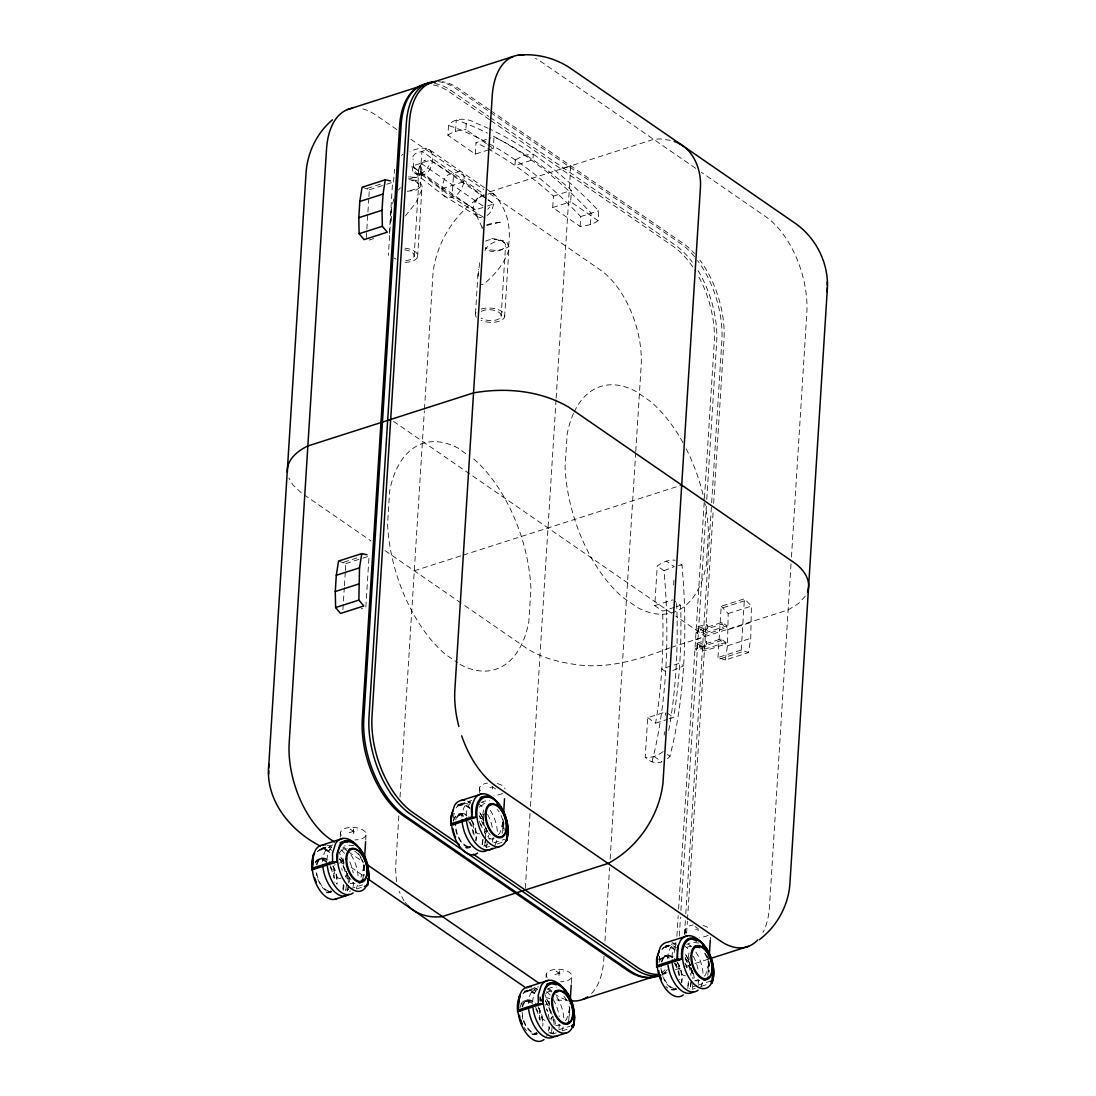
<?xml version="1.0" encoding="UTF-8"?>
<svg xmlns="http://www.w3.org/2000/svg" width="1096" height="1096" viewBox="0 0 1096 1096"><rect width="100%" height="100%" fill="white"/><g stroke="black" fill="none" stroke-linecap="round" stroke-linejoin="round"><path stroke-width="0.75" stroke-dasharray="5 3.75" d="M417.617 256.834L421.823 189.868C424.001 182.539 415.274 177.799 409.274 181.21M504.626 316.854L508.832 249.902C510.462 234.202 488.446 240.873 484.843 250.916M407.15 191.238L415.631 190.54L420.124 187.087L419.453 184.21L412.904 179.292A4.918 2.384 3.6 0 0 408.383 178.169M393.848 199.02L391.258 209.35L391.697 221.214M479.596 262.725L478.089 276.329M362.954 879.28L364.31 861.072M568.646 1021.171L570.002 1002.963M707.838 975.317L709.043 958.411M363.954 865.402L363.571 874.046M503.037 821.466L502.146 833.426M708.112 958.014L708.304 971.399M569.262 1015.937L569.646 1007.293M342.911 609.705L344.308 587.511M344.418 585.798L345.281 572.139M345.377 570.427L345.815 563.591L338.541 561.056M366.324 237.613L366.749 230.776M366.859 229.078L367.831 213.706M367.927 211.994L368.79 198.335M368.9 196.622L369.325 189.786L363.365 187.539M340.281 837.139L340.596 832.179M389.34 233.585L392.56 182.347L386.367 184.334M391.258 209.35L388.491 253.477A14.728 7.138 3.6 0 0 388.464 255.354M393.546 182.073L394.505 169.291M353.309 833.631L353.597 829.056M365.708 839.974L366.023 835.097M417.919 182.744L418.631 171.51M414.11 256.437L418.535 186.156M483.583 217.309L452.018 197.294L420.261 173.634L421.933 151.358L483.884 194.088M420.124 187.087L422.042 170.031L420.453 165.606L421.919 170.223L420.604 174.579A11.714 8.864 31.7 0 1 411.452 177.511L408.657 176.703M398.862 815.876L395.546 868.635L396.492 881.691M400.04 797.162L424.358 410.795M424.467 409.096L433.03 272.931C436.866 239.956 457.539 209.281 486.555 193.211M488.775 149.81L475.294 154.125L447.908 135.233L448.524 125.396C455.183 116.587 468.28 118.423 476.692 123.396A482.637 265.081 72.2 0 1 487.98 128.232M455.539 131.424L456.265 120.012A484.87 266.301 72.2 0 1 487.446 133.123M414.22 172.634L444.538 196.239L449.264 197.787L452.086 197.28L453.593 173.195M486.419 143.644L465.869 129.479L466.499 119.642M475.294 154.125L476.007 142.713L490.981 137.918M475.5 313.511L478.267 269.369M490.268 149.33L493.255 148.371L493.981 136.959L499.406 139.589A476.239 261.56 72.2 0 1 566.098 185.594L571.4 190.362L570.674 201.774L598.06 220.666L598.676 210.816L588.881 200.787A482.637 265.081 72.2 0 0 489.391 128.876M501.119 316.456L505.544 246.175M508.503 246.066C510.435 233.01 509.106 219.364 503.023 207.528C499.351 202.952 496.009 189.745 487.898 194.184M479.322 792.586L479.637 787.627M492.351 789.093L492.488 786.805L488.309 788.134M502.612 829.508L503.119 821.425L500.009 832.727L497.502 835.659M598.06 220.666A29.619 14.358 3.6 0 1 580.099 226.42L552.713 207.528L553.425 196.116L548.137 191.348A476.239 261.56 72.2 0 0 481.445 145.343L476.007 142.713M525.327 888.308L530.053 813.163M530.491 806.327L556.056 399.848M556.165 398.149L570.783 165.88L561.042 168.989M580.099 226.42L580.716 216.583L570.92 206.541A482.637 265.081 72.2 0 0 458.717 129.15L448.524 125.396M590.429 224.475L591.141 213.062A484.87 266.301 72.2 0 0 490.296 134.561M546.082 977.372L546.288 974.07M559.001 975.522L559.289 970.946M571.304 983.496L571.715 976.988M604.006 956.342L603.786 959.754A74.829 41.1 72.2 0 1 589.881 995.086M604.965 940.985L609.582 867.648M610.116 859.127L635.653 453.223M635.762 451.511L641.133 366.242A74.829 41.1 72.2 0 0 600.115 269.794L487.939 192.417L653.627 139.329L660.299 138.932L671.245 140.466M654.065 756.418L661.957 761.857C655.956 763.967 649.558 761.898 645.202 757.35L647.695 717.702L665.669 711.948L665.464 715.25M674.615 607.253L662.628 611.089L654.75 605.65L657.244 566.002A29.619 20.166 -55.4 0 1 675.205 560.248M664.217 735.073L664.423 731.772M673.656 585.031L674.067 578.414M676.89 936.327L678.177 915.859M678.602 909.036L704.358 499.721M704.468 498.022L714.236 342.829A74.829 41.1 72.2 0 0 697.59 274.685M696.686 650.065L697.001 644.969L695.289 643.79L705.029 640.667L706.742 641.845L706.427 646.955L696.686 650.065L694.974 648.887L704.714 645.777L706.427 646.955M697.727 633.57L698.042 628.474L696.33 627.296L706.071 624.172L707.783 625.35L707.468 630.447L697.727 633.57L696.015 632.392L721.853 624.186L726.799 627.597L726.908 625.857L721.963 622.446L700.604 629.296L700.495 631.036L705.44 634.433L726.799 627.597M679.301 936.025L680.479 917.256M680.904 910.433L706.345 506.215M706.769 499.392L716.647 342.473A75.542 41.497 72.2 0 0 697.453 269.657M699.467 647.531L699.577 645.791L720.935 638.954L725.867 642.352L725.758 644.092L704.399 650.942L699.467 647.531L720.826 640.694L725.758 644.092M684.493 934.354L685.356 920.708M685.781 913.886L711.537 504.544M711.647 502.845L721.839 340.815A75.542 41.497 72.2 0 0 697.536 260.492M685.014 934.477L685.329 929.518M686.63 933.203L687.384 921.27M687.493 919.558L713.236 510.243M713.674 503.434L723.977 339.705A74.829 41.1 72.2 0 0 699.906 260.136M698.042 930.984L698.179 928.682L694.001 930.025M717.976 657.49L721.195 606.252L744.431 598.813L751.404 606.102L750.733 638.351L748.486 652.586L725.251 660.025L717.976 657.49L741.211 650.051L748.486 652.586M720.826 640.694L720.935 638.954M721.853 624.186L721.963 622.446M725.251 660.025L727.497 645.791L728.182 613.555L721.195 606.252M710.235 940.573L710.441 937.313M741.211 650.051L744.431 598.813M791.038 563.865L769.474 906.666A74.829 41.1 72.2 0 1 762.994 932.34M791.463 557.042L806.807 313.155A74.829 41.1 72.2 0 0 765.803 216.72L701.289 172.223M418.576 171.538L418.809 169.825M348.364 885.404L347.405 891.925L350.501 890.938M483.103 839.468L482.076 846.578L487.679 844.742M489.542 846.386L486.446 847.372L484.583 845.728L485.487 839.577M486.446 847.372L487.323 841.358M550.192 1033.254L553.096 1033.816L554.055 1027.295M687.767 988.469L688.795 981.358M691.179 981.468L690.275 987.66L692.138 989.263L695.234 988.277M693.015 983.249L692.138 989.263L689.22 988.729M348.377 885.924L347.405 891.925L345.555 890.281A26.674 14.645 72.2 0 0 346.459 884.609M453.388 817.671L454.087 813.287L453.36 816.643M484.583 845.728L485.501 840.057M540.095 997.675L540.123 1001.306M556.193 1032.829L553.096 1033.816L554.069 1027.815M659.011 959.986L659.545 956.63M691.192 981.948L690.275 987.619L696.453 985.647M647.695 717.702L655.586 723.141L656.805 715.894A476.239 261.56 72.2 0 0 662.875 619.35L662.628 611.089M669.053 718.825L673.547 717.387L674.766 710.14A476.239 261.56 72.2 0 0 680.849 613.596L680.602 605.335L674.026 600.8M477.541 216.309L444.538 196.239C439.537 191.074 442.798 183.443 445.072 177.593C448.113 172.921 454.963 173.743 459.402 171.373C469.924 174.661 461.06 195.883 452.018 197.294M493.707 203.883L492.104 209.596A11.576 7.878 -55.4 0 1 486.213 216.09M418.754 169.839L419.179 168.044M659.532 956.287L659.08 959.562M364.078 865.977L360.968 877.28M569.769 1007.868L566.659 1019.17L564.988 1021.116M708.811 963.316L705.701 974.618L703.194 977.55M651.997 762.035L655.079 749.061A482.637 265.081 72.2 0 0 665.299 586.661L664.039 570.701L657.244 566.002M667.587 758.706L669.971 756.281L673.04 743.307A482.637 265.081 72.2 0 0 683.26 580.907L682.013 564.933L679.287 563.07M421.823 189.868L415.59 203.144L405.369 215.953M508.832 249.902C504.434 263.684 494.406 275.452 483.309 284.412L480.528 284.275M482.158 228.721L482.035 226.927M419.11 168.072L419.713 166.387M419.645 166.4L423.631 161.167M421.782 172.264L420.809 174.223A11.714 8.576 27.2 0 1 411.658 177.155L408.822 176.415M339.678 852.715L340.144 851.798A12.768 7.234 9.1 0 1 347.144 848.633M482.144 227.393L476.061 214.665A11.576 7.878 -55.4 0 0 481.445 217.625M420.604 174.579L422.234 172.319L419.357 174.401L420.549 174.059L418.097 174.442L419.425 174.47L417.028 174.086C430.043 179.073 435.276 160.742 431.112 151.317C425.755 145.617 416.028 149.015 409.931 151.371M805.396 596.06L798.477 603.554L788.147 609.91L671.19 647.38M487.747 209.295L489.638 207.048M398.437 190.033L400.41 187.717M401.602 155.385L403.068 154.235M423.577 161.181L424.659 160.578M420.261 173.634L422.892 172.415A11.576 7.878 -55.4 0 0 428.783 165.907M664.039 570.701L674.232 566.618L666.354 561.179M424.604 160.591L425.755 160.153M485.254 195.033C475.212 194.841 469.033 209.569 476.924 215.789L476.061 214.665M580.716 216.583L598.676 210.816M420.768 173.469L418.179 173.922A11.576 7.878 -55.4 0 1 412.822 171.031L411.959 166.113L430.44 160.18L486.884 199.116M487.528 206.021L493.762 203.87L487.336 199.171M367.297 188.389L382.792 183.429M369.325 189.786L384.819 184.827M482.966 207.528L475.28 209.788L411.959 166.113L441.866 188.759L463.827 181.717L486.953 198.828M369.201 240.038L373.846 238.544M553.425 196.116L571.4 190.362M552.713 207.528L570.674 201.774M343.788 562.193L357.721 557.727M345.815 563.591L361.296 558.631M362.845 558.138L369.051 556.152L365.817 607.39L361.173 608.883M414.288 570.783L461.58 555.631M463.211 555.11L681.712 485.103M654.75 605.65L672.711 599.896M676.109 606.773L680.602 605.335M723.237 607.65L746.458 600.211M728.182 613.555L751.404 606.102M698.042 628.474L707.783 625.35M726.908 625.857L705.55 632.707L700.604 629.296M669.56 647.9C638.406 660.052 604.992 670.122 571.317 663.847C555.905 661.409 540.547 657.011 527.231 648.695L463.087 604.444M728.525 629.584L751.76 622.131M697.001 644.969L706.742 641.845M725.867 642.352L704.509 649.202L699.577 645.791M727.497 645.791L750.733 638.351M720.004 658.888L743.239 651.449M655.586 723.141L667.56 719.305M349.268 832.686L357.625 830.001M329.252 851.099A26.674 14.645 72.2 0 0 321.018 848.729L332.773 844.961M460.06 804.176L471.814 800.409M320.594 849.907L331.102 846.55A25.742 14.138 72.2 0 0 322.69 861.552M459.868 805.286L470.376 801.93A25.742 14.138 72.2 0 0 461.978 816.931M319.279 858.839L321.69 858.058M458.553 814.218L460.978 813.438M319.251 859.716L321.923 858.867M458.539 815.095L461.211 814.246M348.939 877.334L350.008 883.431L353.241 882.39M485.323 827.138L487.98 832.796L489.049 838.878L493.899 837.33M328.595 891.952L331.266 891.103M467.882 847.331L470.554 846.482M329.088 892.678L331.499 891.897A17.632 9.686 72.2 0 1 316.169 872.635M470.787 847.277L468.362 848.057A17.632 9.686 72.2 0 1 465.745 848.016M345.555 890.281L348.638 889.281M350.172 888.788L362.516 884.842M493.844 842.755L504.64 839.303M356.666 888.952L364.379 886.486M497.255 843.92L503.42 841.933M554.96 974.577L563.317 971.892M529.217 989.811L538.465 986.852M675.972 942.793L665.752 946.067A26.674 14.645 72.2 0 1 673.971 948.437M526.285 991.798L536.793 988.441A25.742 14.138 72.2 0 0 528.382 1003.443M665.573 947.177L676.068 943.807M524.97 1000.73L527.382 999.949M664.245 956.109L666.669 955.328M524.943 1001.607L527.614 1000.758M664.231 956.986L666.902 956.137M662.464 973.892L665.71 972.851A74.829 41.1 72.2 0 1 661.847 973.988M675.465 969.727L685.206 966.604M686.836 966.083L693.33 964M694.96 963.48L707.948 959.315M554.631 1019.225L555.699 1025.322L558.933 1024.281M685.192 957.657A26.674 14.645 72.2 0 1 687.452 962.233L693.672 974.687L694.741 980.769L697.974 979.728M534.3 1033.843L536.958 1032.994A16.796 9.22 72.2 0 1 522.121 1011.868M534.78 1034.569L537.191 1033.788A17.632 9.686 72.2 0 1 523.272 1020.431M674.054 989.948L676.479 989.167A17.632 9.686 72.2 0 1 660.902 965.603M553.096 1033.816L551.247 1032.172L548.74 1032.966A26.674 14.645 72.2 0 0 549.644 1027.308M558.96 1029.692L569.756 1026.24M697.988 985.153L710.331 981.194M562.358 1030.843L566.988 1029.363M701.399 986.304L707.578 984.318M672.766 670.547L683.616 665.875L679.753 663.203L661.779 668.957L665.642 671.629L667.491 671.451M678.506 565.454L682.013 564.933M695.563 639.571L705.303 636.447L675.807 616.103M570.358 1000.963L555.179 999.799M491.748 238.421L500.187 239.901L507.544 244.572A4.918 2.384 3.6 0 1 506.489 247.847C500.064 250.587 490.967 254.478 485.281 247.901M489.049 838.878L491.2 838.988A12.851 6.234 3.6 0 0 494.447 838.728M350.008 883.431L352.159 883.54A12.851 6.234 3.6 0 0 355.405 883.28M694.741 980.769L696.892 980.879A12.851 6.234 3.6 0 0 700.139 980.619M555.699 1025.322L557.85 1025.431A12.851 6.234 3.6 0 0 561.097 1025.171M478.363 214.364L474.774 213.46M353.912 845.742L350.583 845.304A12.741 7.384 10.1 0 0 344.445 846.002M698.645 943.081L695.316 942.642A12.741 7.384 10.1 0 0 686.781 944.423M545.835 997.566L549.836 998.593M419.138 174.744C412.795 172.36 413.63 164.304 413.069 158.893M534.656 993.017L525.642 987.606M441.866 188.759L475.28 209.788M430.385 160.208L463.827 181.717M695.686 168.346L541.451 61.951A74.829 41.1 72.2 0 0 535.519 58.444M489.446 109.778L458.608 88.488A74.829 41.1 72.2 0 0 442.442 81.721M490.857 110.737L682.959 243.257A74.829 41.1 72.2 0 1 694.494 253.532M450.853 90.338L488.72 116.45M490.118 117.423L675.232 245.12A75.542 41.497 72.2 0 1 692.343 262.163M489.528 119.669L448.867 91.612A74.829 41.1 72.2 0 0 431.276 84.68M490.926 120.629L673.218 246.381A74.829 41.1 72.2 0 1 695.22 270.698M487.789 144.59L493.255 148.371M429.947 150.042L485.007 188.019M486.377 188.964L493.269 193.718M396.793 129.547L375.764 115.039A74.829 41.1 72.2 0 0 359.598 108.257M410.822 139.219L483.733 189.512M488.254 200.061L493.762 203.87M421.179 163.4L484.5 207.076M705.755 629.268L707.468 630.447M393.505 421.371L674.396 615.144M666.985 712.852L673.547 717.387M304.14 494.803L371.065 540.972M385.011 550.589L461.69 603.485M667.245 754.404L669.971 756.281M492.488 786.805L495.652 788.983M695.015 926.504L697.125 927.956M350.282 829.165L356.611 833.535M555.973 971.056L562.303 975.426M342.829 847.879L347.035 850.784M348.432 851.756L362.447 861.429M547.548 989.099L551.754 992.003M323.101 847.989L330.088 852.811M339.87 859.552L344.062 862.442M351.049 867.265L365.023 876.91M465.718 453.648L458.498 448.333A118.656 65.171 72.2 0 0 389.655 491.104L387.573 524.203A118.656 65.171 72.2 0 0 445.524 654.435L457.594 662.655M301.345 492.885L292.988 485.007L288.906 478.007M405.095 902.241L408.013 905.748M485.131 826.576L481.76 820.342A26.674 14.645 72.2 0 0 479.5 815.767L484.035 826.918L485.336 834.618M550.959 1011.635L545.548 1000.717M345.267 869.745L339.856 858.826M404.123 901.063L399.04 891.171M688.63 959.932L684.877 953.082M482.939 818.041L479.185 811.191M549.589 1004.484L545.068 994.688M343.897 862.593L339.376 852.798M348.268 875.923L346.089 871.115M685.164 957.753L689.726 968.809L691.001 975.536M691.466 968.563L693.028 978.714M552.973 1015.951L553.973 1024.596M486.049 828.083L487.336 836.823M347.281 874.06L348.281 882.705M553.768 1020.212L554.096 1024.829M485.24 833.33L485.61 838.659M348.076 878.321L348.405 882.938M540.068 996.661L540.15 1001.1M447.908 135.233A29.619 14.358 3.6 0 1 465.869 129.479M404.575 249.861A11.179 5.425 3.6 0 1 414.22 255.724A11.179 5.425 3.6 0 1 404.438 260.615M396.204 259.122A11.179 5.425 3.6 0 1 394.149 258.012M409 179.58A11.179 5.425 3.6 0 1 418.631 185.443A11.179 5.425 3.6 0 1 408.863 190.334M430.906 152.741A4.973 3.384 -55.4 0 0 427.221 149.659L416.658 153.043A4.973 3.384 -55.4 0 0 412.425 158.66M481.24 311.428A11.179 5.425 3.6 0 1 497.653 311.565A11.179 5.425 3.6 0 1 497.557 319.566A11.179 5.425 3.6 0 1 481.158 318.032M485.665 241.147A11.179 5.425 3.6 0 1 502.078 241.284A11.179 5.425 3.6 0 1 501.968 249.285A11.179 5.425 3.6 0 1 485.583 247.751M490.542 193.348A4.973 3.384 -55.4 0 1 494.228 196.417M475.746 202.335A4.973 3.384 -55.4 0 1 479.98 196.732M486.802 225.543A11.714 1.028 -14.4 0 1 492.214 223.968L502.037 221.871L492.077 223.379A11.714 1.658 -12.4 0 0 486.638 224.858M676.643 603.43A484.87 266.301 72.2 0 1 668.355 732.662M663.176 751.596A29.619 20.166 -55.4 0 1 645.202 757.35M460.005 664.423A118.656 65.171 72.2 0 0 528.847 621.651L530.93 588.566A118.656 65.171 72.2 0 0 472.965 458.32M317.977 851.25A26.674 14.645 72.2 0 1 319.964 849.359M321.087 848.688A26.674 14.645 72.2 0 1 331.759 850.291M339.609 858.908A26.674 14.645 72.2 0 1 346.268 878.197M343.952 885.417A26.674 14.645 72.2 0 1 343.048 891.075M327.211 845.222A29.852 16.399 72.2 0 1 331.924 847.509M340.719 857.154A29.852 16.399 72.2 0 1 343.569 862.456M341.418 835.412A12.851 6.234 3.6 0 1 349.514 827.494A12.851 6.234 3.6 0 1 365.859 832.933A12.851 6.234 3.6 0 1 354.899 839.906M317.251 851.551A25.742 14.138 72.2 0 1 330.499 853.154M343.322 884.308A25.742 14.138 72.2 0 1 342.61 889.911M331.376 891.555A17.632 9.686 72.2 0 1 323.69 891.459M315.182 862.155A17.632 9.686 72.2 0 1 327.416 862.305M329.937 865.484A17.632 9.686 72.2 0 1 334.842 882.403M316.429 864.497A17.632 9.686 72.2 0 1 329.828 861.538M333.116 865.922A17.632 9.686 72.2 0 1 337.02 884.253M328.773 891.062A16.796 9.22 72.2 0 1 316.662 872.745M316.908 865.004A16.796 9.22 72.2 0 1 327.06 860.018M332.814 866.361A16.796 9.22 72.2 0 1 336.527 883.814M354.693 851.167A16.796 9.22 72.2 0 1 363.913 876.115M350.98 879.581A17.632 9.686 72.2 0 1 348.459 876.403M347.706 875.183A17.632 9.686 72.2 0 1 344.747 868.238M343.788 863.785A17.632 9.686 72.2 0 1 343.802 856.867M358.337 853.647A17.632 9.686 72.2 0 1 361.461 858.374M362.118 859.73A17.632 9.686 72.2 0 1 363.242 862.566M363.708 864.032A17.632 9.686 72.2 0 1 364.42 867.005M326.992 860.168A25.742 14.138 72.2 0 1 332.061 846.811M343.281 846.948A25.742 14.138 72.2 0 1 346.309 849.277M350.967 854.866A25.742 14.138 72.2 0 1 358.145 878.047M357.406 885.171A25.742 14.138 72.2 0 1 356.364 888.349M341.007 849.784A25.742 14.138 72.2 0 1 344.884 853.784M349.775 861.894A25.742 14.138 72.2 0 1 353.241 873.06M353.748 882.417A25.742 14.138 72.2 0 1 353.118 886.541M341.322 877.965A7.494 4.124 72.2 0 1 334.91 873.964A7.494 4.124 72.2 0 1 335.198 864.525M341.623 868.525A7.494 4.124 72.2 0 1 342.295 870.347M330.786 890.884A16.796 9.22 72.2 0 1 323.457 890.801M315.36 862.881A16.796 9.22 72.2 0 1 327.005 863.032M330.143 867.21A16.796 9.22 72.2 0 1 333.869 878.074M339.5 863.155A7.494 4.124 72.2 0 1 343.939 864.155M346.884 874.32A7.494 4.124 72.2 0 1 345.624 876.581M573.509 413.425A118.656 65.171 72.2 0 0 567.153 434.235L565.07 467.334A118.656 65.171 72.2 0 0 623.035 597.567L637.502 607.554A118.656 65.171 72.2 0 0 706.345 564.783L708.427 531.683A118.656 65.171 72.2 0 0 705.029 503.735M574.153 412.041A118.656 65.171 72.2 0 1 635.995 391.464L650.476 401.451A118.656 65.171 72.2 0 1 683.904 444.387M686.206 448.798A118.656 65.171 72.2 0 1 704.372 500.516M456.169 807.903A26.674 14.645 72.2 0 1 470.787 805.738M467.417 801.066A29.852 16.399 72.2 0 1 469.787 802.217M479.76 812.615A29.852 16.399 72.2 0 1 483.24 819.301M457.621 804.943A26.674 14.645 72.2 0 1 470.376 808.177M479.253 821.151A26.674 14.645 72.2 0 1 481.528 827.727M502.475 793.408A12.851 6.234 3.6 0 1 493.94 795.354M480.459 790.874A12.851 6.234 3.6 0 1 487.501 783.078M497.324 783.572A12.851 6.234 3.6 0 1 505.078 788.928M479.185 807.245A12.768 7.234 9.1 0 1 486.186 804.08M481.089 802.532A12.741 7.384 10.1 0 1 489.624 800.751M453.278 820.657A17.632 9.686 72.2 0 1 466.69 817.685M469.979 822.082A17.632 9.686 72.2 0 1 474.13 836.385M468.156 847.249A17.632 9.686 72.2 0 1 455.21 823.713M455.703 819.877A17.632 9.686 72.2 0 1 469.115 816.904M471.636 820.082A17.632 9.686 72.2 0 1 476.048 840.838M490.268 834.96A17.632 9.686 72.2 0 1 488.542 832.933M487.747 831.782A17.632 9.686 72.2 0 1 485.61 827.918M484.021 823.603A17.632 9.686 72.2 0 1 484.514 807.903M502.982 819.411A17.632 9.686 72.2 0 1 504.174 826.754M504.174 828.151A17.632 9.686 72.2 0 1 503.913 830.782M483.569 819.274A16.796 9.22 72.2 0 1 483.583 812.67M497.42 809.615A16.796 9.22 72.2 0 1 498.995 811.711M501.023 815.397A16.796 9.22 72.2 0 1 503.42 830.343M470.061 846.263A16.796 9.22 72.2 0 1 462.745 846.167M453.511 821.233A16.796 9.22 72.2 0 1 463.677 816.26M468.691 821.425A16.796 9.22 72.2 0 1 473.143 833.453M468.047 846.441A16.796 9.22 72.2 0 1 455.717 824.028M457.32 817.397A16.796 9.22 72.2 0 1 466.348 815.397M471.362 820.562A16.796 9.22 72.2 0 1 475.568 840.344M457.58 806.204A25.742 14.138 72.2 0 1 469.787 808.533M482.61 839.687A25.742 14.138 72.2 0 1 481.884 845.29M478.267 803.697A25.742 14.138 72.2 0 1 482.267 806.985M487.597 814.342A25.742 14.138 72.2 0 1 492.515 828.439M493.036 837.782A25.742 14.138 72.2 0 1 492.392 841.92M466.266 815.547A25.742 14.138 72.2 0 1 471.335 802.176M482.555 802.327A25.742 14.138 72.2 0 1 484.583 803.779M490.241 810.245A25.742 14.138 72.2 0 1 497.406 834.933M496.694 840.536A25.742 14.138 72.2 0 1 494.967 845.098M479.747 818.054A7.494 4.124 72.2 0 1 484.295 820.877M486.377 828.069A7.494 4.124 72.2 0 1 483.925 832.439M479.623 833.809A7.494 4.124 72.2 0 1 474.184 829.343A7.494 4.124 72.2 0 1 473.719 820.836M480.897 823.891A7.494 4.124 72.2 0 1 481.98 827.617M677.657 963A74.829 41.1 72.2 0 1 675.794 965.425M566.372 999.771A74.829 41.1 72.2 0 1 555.74 994.73M523.669 993.14A26.674 14.645 72.2 0 1 537.451 992.181M545.301 1000.799A26.674 14.645 72.2 0 1 551.959 1020.088M552.151 1026.5A26.674 14.645 72.2 0 1 551.247 1032.172M524.272 991.387A26.674 14.645 72.2 0 1 534.944 992.99M540.027 997.744A26.674 14.645 72.2 0 1 542.794 1001.607M549.233 1019.225A26.674 14.645 72.2 0 0 546.438 1008.868A7.494 4.124 72.2 0 1 548.384 1014.129M534.067 987.496A29.852 16.399 72.2 0 1 537.615 989.4M546.411 999.045A29.852 16.399 72.2 0 1 549.26 1004.347M547.11 977.303A12.851 6.234 3.6 0 1 555.206 969.385A12.851 6.234 3.6 0 1 571.55 974.823A12.851 6.234 3.6 0 1 560.59 981.797M545.835 993.688A12.768 7.234 9.1 0 1 552.836 990.524M547.74 988.976A12.741 7.384 10.1 0 1 556.275 987.195M522.943 993.442A25.742 14.138 72.2 0 1 534.163 993.579M540.068 999.031A25.742 14.138 72.2 0 1 541.849 1001.497M549.014 1026.198A25.742 14.138 72.2 0 1 546.575 1036.364M522.806 1018.979A17.632 9.686 72.2 0 1 522.093 1016.006M522.121 1006.388A17.632 9.686 72.2 0 1 535.519 1003.429M538.054 1006.594A17.632 9.686 72.2 0 1 542.712 1026.144M522.6 1006.895A16.796 9.22 72.2 0 1 535.369 1004.059M538.506 1008.252A16.796 9.22 72.2 0 1 542.452 1023.198M563.824 996.127A16.796 9.22 72.2 0 1 567.427 1001.922M568.947 1006.018A16.796 9.22 72.2 0 1 569.851 1010.265M532.683 1002.059A25.742 14.138 72.2 0 1 537.752 988.702M548.973 988.839A25.742 14.138 72.2 0 1 552 991.168M556.658 996.757A25.742 14.138 72.2 0 1 563.837 1019.938M563.097 1027.062A25.742 14.138 72.2 0 1 562.056 1030.24M546.699 991.675A25.742 14.138 72.2 0 1 550.576 995.675M553.192 999.456A25.742 14.138 72.2 0 1 559.179 1016.567M559.44 1024.308A25.742 14.138 72.2 0 1 558.809 1028.432M544.931 1020.321A7.494 4.124 72.2 0 1 540.232 1014.965A7.494 4.124 72.2 0 1 540.136 1007.347M537.067 1033.446A17.632 9.686 72.2 0 1 532.149 1034.528M520.874 1004.046A17.632 9.686 72.2 0 1 533.108 1004.196M535.629 1007.375A17.632 9.686 72.2 0 1 540.301 1019.992M536.478 1032.775A16.796 9.22 72.2 0 1 531.793 1033.816M526.532 1030.541A16.796 9.22 72.2 0 1 524.135 1027.514M519.929 1007.745A16.796 9.22 72.2 0 1 530.094 1002.772M535.834 1009.101A16.796 9.22 72.2 0 1 539.561 1019.965M545.192 1005.046A7.494 4.124 72.2 0 1 549.63 1006.046M552.576 1016.211A7.494 4.124 72.2 0 1 550.343 1018.951M552.028 1014.43A17.632 9.686 72.2 0 1 550.439 1010.128M549.329 1004.21A17.632 9.686 72.2 0 1 549.247 1001.374M661.861 949.794A26.674 14.645 72.2 0 1 663.669 947.547M664.697 946.697A26.674 14.645 72.2 0 1 676.479 947.629M707.509 955.808A26.674 14.645 72.2 0 1 708.537 958.397M671.93 942.56A29.852 16.399 72.2 0 1 675.479 944.108M685.452 954.506A29.852 16.399 72.2 0 1 690.576 965.562M684.945 963.042A26.674 14.645 72.2 0 1 686.85 968.289M708.167 935.299A12.851 6.234 3.6 0 1 699.632 937.244M686.151 932.765A12.851 6.234 3.6 0 1 693.193 924.969M703.015 925.462A12.851 6.234 3.6 0 1 709.92 929.203M686.576 947.67A12.768 7.234 9.1 0 1 691.877 945.971M676.342 988.825A17.632 9.686 72.2 0 1 668.656 988.729M667.724 988.085A17.632 9.686 72.2 0 1 665.916 986.469M658.97 962.548A17.632 9.686 72.2 0 1 672.382 959.575M674.903 962.74A17.632 9.686 72.2 0 1 679.808 979.66M661.395 961.767A17.632 9.686 72.2 0 1 674.807 958.795M677.328 961.973A17.632 9.686 72.2 0 1 681.739 982.728M692.987 972.029A16.796 9.22 72.2 0 1 690.165 965.398M689.11 959.767A16.796 9.22 72.2 0 1 689.042 957.068M704.687 953.602A16.796 9.22 72.2 0 1 709.112 972.234M675.753 988.154A16.796 9.22 72.2 0 1 668.437 988.058M660.34 960.151A16.796 9.22 72.2 0 1 669.368 958.151M674.383 963.316A16.796 9.22 72.2 0 1 678.835 975.344M673.739 988.332A16.796 9.22 72.2 0 1 661.409 965.918M661.874 962.261A16.796 9.22 72.2 0 1 672.04 957.288M677.054 962.452A16.796 9.22 72.2 0 1 681.26 982.235M662.231 948.821A25.742 14.138 72.2 0 1 675.479 950.424M688.302 981.578A25.742 14.138 72.2 0 1 687.85 985.866M667.67 958.822A25.742 14.138 72.2 0 1 674.889 944.177M683.959 945.588A25.742 14.138 72.2 0 1 687.959 948.876M693.289 956.233A25.742 14.138 72.2 0 1 698.207 970.33M698.727 979.673A25.742 14.138 72.2 0 1 698.084 983.811M671.958 957.438A25.742 14.138 72.2 0 1 677.027 944.067M688.247 944.218A25.742 14.138 72.2 0 1 691.275 946.547M695.933 952.136A25.742 14.138 72.2 0 1 703.111 975.317M702.385 982.427A25.742 14.138 72.2 0 1 700.659 986.989M685.315 975.7A7.494 4.124 72.2 0 1 679.506 970.33A7.494 4.124 72.2 0 1 680.178 961.795M685.685 964.138A7.494 4.124 72.2 0 1 687.26 967.617M693.439 973.673A17.632 9.686 72.2 0 1 689.028 952.917M704.961 953.123A17.632 9.686 72.2 0 1 708.222 959.836M708.674 961.302A17.632 9.686 72.2 0 1 709.619 965.754M685.438 959.945A7.494 4.124 72.2 0 1 688.905 961.411M691.864 971.59A7.494 4.124 72.2 0 1 690.59 973.851M667.053 972.536A75.542 41.497 72.2 0 1 663.381 974.371M675.383 947.711A74.829 41.1 72.2 0 1 672.423 957.671M665.067 969.659A74.829 41.1 72.2 0 1 661.888 972.563M667.354 969.659A75.542 41.497 72.2 0 1 663.025 973.44M405.054 248.176A14.728 7.138 3.6 0 1 417.686 256.533A14.728 7.138 3.6 0 1 402.314 262.259M438.318 81.666A75.542 41.497 72.2 0 1 456.059 88.666L680.438 243.449A75.542 41.497 72.2 0 1 696.659 259.327M434.55 83.502A75.542 41.497 72.2 0 1 450.853 90.338M481.185 309.058A14.728 7.138 3.6 0 1 500.954 310.908A14.728 7.138 3.6 0 1 500.845 320.566A14.728 7.138 3.6 0 1 481.034 320.388M476.445 317.224A14.728 7.138 3.6 0 1 476.513 311.757M515.312 159.948L514.956 165.537L532.93 159.783L533.286 154.194L524.422 155.125L515.312 159.948"/><path stroke-width="1.5" d="M320.306 846.057C290.098 830.672 264.629 799.669 268.849 764.063L306.099 172.017C307.675 152.097 317.045 132.685 332.472 119.82M759.35 939.697C776.859 926.476 788.325 905.776 789.901 883.869L827.151 291.824C829.768 265.355 816.972 238.503 795.258 223.324L571.66 69.089C556.234 58.252 537.095 53.211 518.34 55.143M268.767 768.132L268.849 764.063M827.151 291.824L827.233 287.769M268.671 774.05L268.739 770.611M287.385 472.308C286.453 459.772 297.619 450.812 307.853 445.976L382.573 422.042M827.261 285.275L827.329 281.836M361.776 553.617L359.515 567.851L358.844 600.101L363.79 605.992L340.555 613.431L335.609 607.54L335.266 591.511L336.294 575.29L338.541 561.056L361.776 553.617L367.023 554.754M385.285 179.812L383.038 194.047L382.025 210.268L382.367 226.297L387.313 232.188L364.078 239.627L359.132 233.736L358.789 217.707L359.803 201.5L362.064 187.252L385.285 179.812L390.532 180.95M364.489 859.47L365.612 841.605M503.626 813.301L504.544 798.683M570.276 999.744L571.194 985.112M709.318 955.191L710.235 940.573M364.379 886.486L367.461 885.5L368.557 877.978M506.503 840.947C507.859 817.561 508.065 827.521 506.503 840.947L507.147 838.495A26.674 14.645 72.2 0 0 493.351 798.518A26.674 14.645 72.2 0 0 476.061 817.274L450.99 825.357L450.853 817.452L453.045 810.136M520.312 995.141A26.674 14.645 72.2 0 0 517.641 1011.745L542.726 1003.772L542.575 995.853L545.383 987.099A26.674 14.645 72.2 0 1 573.249 1006.128L574.825 1017.869L573.797 1024.979L571.29 1025.788L573.153 1027.39L574.249 1019.869L573.825 1013.786M313.497 854.716L311.949 869.854L337.034 861.881L336.883 853.962L339.692 845.208A26.674 14.645 72.2 0 1 367.557 864.237L369.133 875.978L367.461 885.5M472.595 803.738L471.499 808.793L471.65 817.15L473.554 818.082M519.189 996.607L517.641 1011.745M678.287 945.629L677.191 950.684L677.342 959.041L679.246 959.973M807.451 592.018C811.807 580.661 803.601 569.331 794.655 563.015L568.769 407.191C540.424 390.464 505.53 387.285 473.541 392.889L387.45 420.48M573.153 1027.39L573.797 1024.979M450.99 825.357L451.442 815.218L454.58 805.368A29.852 16.399 72.2 0 1 464.704 800.34M710.331 981.194L712.195 982.838L712.838 980.386A26.674 14.645 72.2 0 0 699.043 940.409A26.674 14.645 72.2 0 0 681.753 959.164L656.682 967.247L657.148 957.109L660.272 947.259A29.852 16.399 72.2 0 1 667.437 942.204L687.493 935.779M659.354 950.588L656.545 959.343L656.682 967.247M380.956 422.563L390.697 419.439M347.446 109.586L513.12 56.499M359.803 201.5L383.038 194.047M358.789 217.707L382.025 210.268M359.132 233.736L382.367 226.297M336.294 575.29L359.515 567.851M335.266 591.511L358.502 584.072M335.609 607.54L358.844 600.101M322.704 844.865L342.76 838.44M461.745 800.313L481.802 793.888M325.676 844.879A29.852 16.399 72.2 0 0 315.552 849.921L313.374 854.99L312.552 868.128L332.609 861.703L337.034 861.881M476.061 817.274L471.65 817.15L451.593 823.576L453.497 824.562M334.91 899.309L345.418 895.939M488.994 849.948L499.502 846.578A25.742 14.138 72.2 0 0 500.749 806.875A25.742 14.138 72.2 0 0 476.774 812.177A25.742 14.138 72.2 0 0 499.502 846.578M517.093 892.624L442.373 916.557C430.07 918.188 416.823 914.818 408.013 905.748M528.395 986.756L548.452 980.331M531.368 986.77A29.852 16.399 72.2 0 0 521.244 991.812L519.066 996.881L518.244 1010.019L538.3 1003.594L542.726 1003.772M681.753 959.164L677.342 959.041L657.285 965.466L659.189 966.453M582.88 999.388L659.217 974.933M711.194 958.274L748.554 946.3M555.412 1036.46L565.92 1033.09A25.742 14.138 72.2 0 0 567.166 993.387A25.742 14.138 72.2 0 0 543.191 998.703A25.742 14.138 72.2 0 0 565.92 1033.09M515.476 893.13L608.061 863.47C637.79 847.564 659.08 816.479 662.97 782.955L700.454 187.252C701.454 168.77 692.891 147.645 674.15 141.384M312.552 868.128L314.456 869.06M540.218 1004.566L538.3 1003.594L538.163 995.237L541.301 985.386A29.852 16.399 72.2 0 1 565.673 991.414L563.728 989.784M518.244 1010.019L520.148 1010.95M459.32 844.55L413.041 812.629A74.829 41.1 72.2 0 1 372.024 716.195L409.37 122.684A74.829 41.1 72.2 0 1 435.496 81.679M473.335 854.222L637.393 967.398A74.829 41.1 72.2 0 0 659.148 974.358M334.403 842.071L330.197 839.18A74.829 41.1 72.2 0 1 289.193 742.732L326.526 149.22A74.829 41.1 72.2 0 1 352.652 108.23M366.667 864.319L539.136 983.304M367.818 878.841L524.34 986.797M702.755 945.232L706.893 949.451L708.386 953.602M497.063 803.341L501.201 807.56L502.242 810.396M566.344 992.195L567.975 994.209M359.899 849.414L362.173 852.099L363.653 856.264M711.797 963.548L712.332 966.398M367.598 869.06L368.133 871.895M712.989 970.919L712.195 982.838L712.948 969.659M677.342 959.041L678.164 945.903L680.328 940.834A29.852 16.399 72.2 0 1 704.714 946.862M471.65 817.15L472.472 804.012L474.637 798.943A29.852 16.399 72.2 0 1 499.817 806.177M334.527 862.675L332.609 861.703L332.472 853.346L335.609 843.495A29.852 16.399 72.2 0 1 356.584 845.153M340.02 842.934A26.674 14.645 72.2 0 1 347.596 841.81M311.949 869.854A26.674 14.645 72.2 0 1 314.621 853.25M364.256 857.428A29.852 16.399 72.2 0 1 365.9 861.798M349.323 849.208A17.632 9.686 72.2 0 1 351.939 849.249M363.214 879.732A17.632 9.686 72.2 0 1 359.132 883.047M337.212 898.405A25.742 14.138 72.2 0 1 318.785 888.733A25.742 14.138 72.2 0 1 312.908 859.319M353.063 892.925A25.742 14.138 72.2 0 1 327.334 866.443M348.761 894.309A25.742 14.138 72.2 0 1 332.581 889.829A25.742 14.138 72.2 0 1 322.731 864.621M316.292 882.17A17.632 9.686 72.2 0 1 314.689 877.855M362.79 879.088A16.796 9.22 72.2 0 1 361.077 881.184M461.69 735.841A74.829 41.1 72.2 0 0 495.885 786.092L720.236 940.848A74.829 41.1 72.2 0 0 757.651 939.998M458.868 726.47A74.829 41.1 72.2 0 1 454.867 689.644L492.214 96.147A74.829 41.1 72.2 0 1 523.861 55.019M480.185 797.71A26.674 14.645 72.2 0 1 486.638 797.272M500.571 807.437A29.852 16.399 72.2 0 1 503.297 812.876M477.541 853.044A25.742 14.138 72.2 0 1 451.812 826.562M451.689 817.383A25.742 14.138 72.2 0 1 452.182 814.684M488.035 849.688A25.742 14.138 72.2 0 1 471.855 845.208A25.742 14.138 72.2 0 1 462.005 820M492.337 848.304A25.742 14.138 72.2 0 1 476.157 843.838A25.742 14.138 72.2 0 1 466.307 818.63M488.597 804.587A17.632 9.686 72.2 0 1 491.214 804.615M455.566 837.536A17.632 9.686 72.2 0 1 453.032 828.782M587.662 996.812A74.829 41.1 72.2 0 1 572.139 1000.881M546.836 984.153A26.674 14.645 72.2 0 1 556.097 984.893M570.537 1000.744A29.852 16.399 72.2 0 1 572.071 1005.183M555.014 991.099A17.632 9.686 72.2 0 1 557.631 991.14M568.906 1021.623A17.632 9.686 72.2 0 1 567.111 1023.815M543.945 1039.57A25.742 14.138 72.2 0 1 518.216 1013.074M518.107 1003.895A25.742 14.138 72.2 0 1 520.326 996.648M557.713 1035.542A25.742 14.138 72.2 0 1 533.026 1008.334M554.453 1036.2A25.742 14.138 72.2 0 1 528.724 1009.704M555.247 991.907A16.796 9.22 72.2 0 1 557.741 991.935M521.984 1024.061A17.632 9.686 72.2 0 1 520.381 1019.746M519.997 1018.266A17.632 9.686 72.2 0 1 519.436 1015.293M522.107 1023.828A16.796 9.22 72.2 0 1 520.586 1019.732M688.315 938.847A26.674 14.645 72.2 0 1 696.535 941.204M706.262 949.328A29.852 16.399 72.2 0 1 708.989 954.767M709.578 956.192A29.852 16.399 72.2 0 1 711.098 960.644M693.727 991.579A25.742 14.138 72.2 0 1 668.012 965.083M683.233 994.935A25.742 14.138 72.2 0 1 657.504 968.453M698.029 990.195A25.742 14.138 72.2 0 1 672.3 963.699M661.381 979.208A16.796 9.22 72.2 0 1 659.861 975.098M694.289 946.478A17.632 9.686 72.2 0 1 699.686 947.698M708.18 977.002A17.632 9.686 72.2 0 1 704.098 980.317M694.522 947.287A16.796 9.22 72.2 0 1 697.015 947.314M706.043 978.454A16.796 9.22 72.2 0 1 703.865 979.509M661.258 979.427A17.632 9.686 72.2 0 1 659.669 975.125M659.271 973.645A17.632 9.686 72.2 0 1 658.723 970.672M655.97 975.974A74.829 41.1 72.2 0 1 627.652 970.522L403.301 815.753A74.829 41.1 72.2 0 1 362.297 719.305L399.629 125.807A74.829 41.1 72.2 0 1 423.097 85.324M660.792 975.207A75.542 41.497 72.2 0 1 634.79 968.864L410.411 814.095A75.542 41.497 72.2 0 1 369.01 716.729L406.356 123.177A75.542 41.497 72.2 0 1 435.482 81.584M660.655 974.878A75.542 41.497 72.2 0 1 629.597 970.535L405.219 815.753A75.542 41.497 72.2 0 1 363.817 718.401L401.15 124.848A75.542 41.497 72.2 0 1 430.29 83.241M345.98 858.716A17.632 9.686 72.2 0 0 361.543 882.28A17.632 9.686 72.2 0 0 362.406 855.072A17.632 9.686 72.2 0 0 345.98 858.716M346.733 858.949A16.796 9.22 72.2 0 0 361.57 881.39A16.796 9.22 72.2 0 0 362.379 855.483A16.796 9.22 72.2 0 0 346.733 858.949M337.5 856.812A25.742 14.138 72.2 0 0 360.228 891.199A25.742 14.138 72.2 0 0 361.475 851.496A25.742 14.138 72.2 0 0 337.5 856.812M485.254 814.095A17.632 9.686 72.2 0 0 500.831 837.645A17.632 9.686 72.2 0 0 501.68 810.451A17.632 9.686 72.2 0 0 485.254 814.095M486.008 814.328A16.796 9.22 72.2 0 0 500.845 836.769A16.796 9.22 72.2 0 0 501.653 810.862A16.796 9.22 72.2 0 0 486.008 814.328M551.672 1000.607A17.632 9.686 72.2 0 0 567.235 1024.171A17.632 9.686 72.2 0 0 568.098 996.963A17.632 9.686 72.2 0 0 551.672 1000.607M552.425 1000.84A16.796 9.22 72.2 0 0 567.262 1023.28A16.796 9.22 72.2 0 0 568.071 997.374A16.796 9.22 72.2 0 0 552.425 1000.84M682.466 954.068A25.742 14.138 72.2 0 0 705.194 988.469A25.742 14.138 72.2 0 0 706.441 948.766A25.742 14.138 72.2 0 0 682.466 954.068M690.946 955.986A17.632 9.686 72.2 0 0 706.523 979.536A17.632 9.686 72.2 0 0 707.372 952.342A17.632 9.686 72.2 0 0 690.946 955.986M691.699 956.219A16.796 9.22 72.2 0 0 706.536 978.66A16.796 9.22 72.2 0 0 707.345 952.753A16.796 9.22 72.2 0 0 691.699 956.219"/></g></svg>
